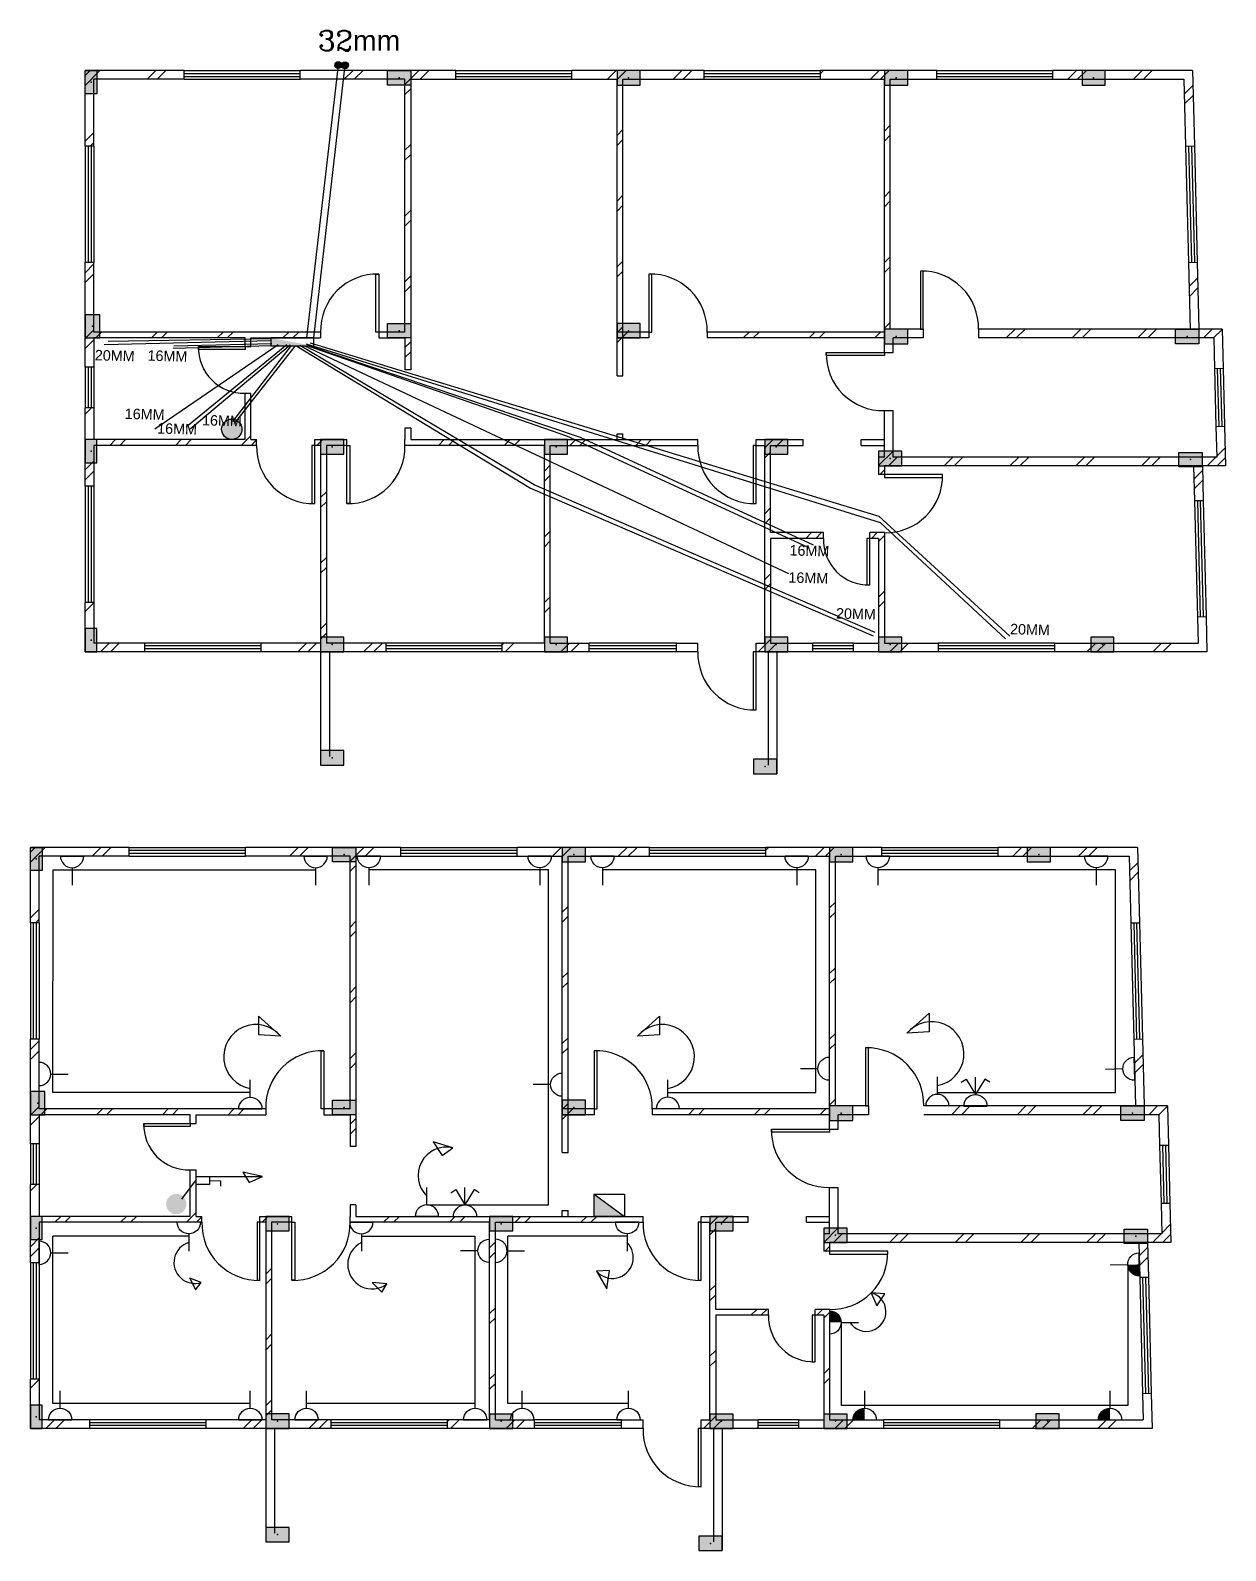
# Model space of a CAD drawing. Header units: inches. Extents: x 129 to 900, y 43 to 664.
# Drawn here: x 608.2 to 900.1, y 293 to 664.3 of the extents above; entities that cross this region are included whole.
import ezdxf

# ---------------------------------------------------------------- set-up
doc = ezdxf.new("R2010")
doc.units = ezdxf.units.IN
doc.header["$MEASUREMENT"] = 0
doc.linetypes.add('HIDDEN', pattern=[0.375, 0.25, -0.125])
for name, color, linetype in [('COL', 2, 'Continuous'), ('DOORS', 5, 'Continuous'), ('ELWIN', 3, 'Continuous'), ('LIGHT', 3, 'Continuous'), ('Light2', 3, 'Continuous'), ('SOCKETS', 7, 'Continuous'), ('WALLS', 1, 'Continuous'), ('WINDOWS', 7, 'Continuous')]:
    doc.layers.add(name, color=color, linetype=linetype)
doc.styles.add('ROMANC', font='romanc.shx')
doc.styles.add('TXT', font='')
doc.styles.get('TXT').set_extended_font_data('Swis721 LtCn BT')

# ---------------------------------------------------------------- blocks, each defined once
blk = doc.blocks.new('COL')
at = {"layer": 'COL', "linetype": 'Continuous'}
blk.add_hatch(color=256, dxfattribs=at).paths.add_polyline_path([(1, 1), (0, 1), (0, 0), (1, 0)])
at = {"color": 2}
for p, q in [((0, 1), (0, 0)), ((1, 1), (0, 1)), ((1, 0), (1, 1)), ((0, 0), (1, 0))]:
    blk.add_line(p, q, dxfattribs=at)
at = {"layer": 'COL', "linetype": 'Continuous'}
blk.add_point((0.5, 0.5), dxfattribs=at)
blk = doc.blocks.new('NORM-SOCKET')
at = {"layer": 'SOCKETS'}
for p, q in [((0, 0.2), (0, 0.5)), ((0.2, 0), (-0.2, 0))]:
    blk.add_line(p, q, dxfattribs=at)
blk.add_arc((0, 0), 0.2, 0, 180, dxfattribs=at)
blk = doc.blocks.new('TV-SOCKET')
at = {"layer": 'SOCKETS'}
for p, q in [((-0.246, 0.41), (-0.16, 0.463)), ((-0.16, 0.463), (0, 0.2)), ((0, 0.2), (0, 0.5)), ((0.16, 0.463), (0, 0.2)), ((0.246, 0.41), (0.16, 0.463)), ((0.2, 0), (-0.2, 0))]:
    blk.add_line(p, q, dxfattribs=at)
blk.add_arc((0, 0), 0.2, 0, 180, dxfattribs=at)

msp = doc.modelspace()

# ---------------------------------------------------------------- hatches: boundary and pattern name
at = {"layer": 'ELWIN', "linetype": 'Continuous'}
h = msp.add_hatch(dxfattribs=at)
h.set_pattern_fill('ANSI32', color=256, scale=14.195852, style=0)
h.set_pattern_definition([(45, (-2739.592, 343.619), (-8.030386, 8.030386), []), (45, (-2737.151, 343.619), (-8.030386, 8.030386), [])])
h.paths.add_polyline_path([(801.2, 654.46), (801.2, 652.33), (816.82, 652.33), (816.82, 591.29), (818.24, 591.29), (818.24, 652.33), (829.59, 652.33), (829.59, 654.46)])
h.paths.add_polyline_path([(889.98, 652.33), (890.39, 636), (892.52, 636.05), (892.06, 654.46), (857.99, 654.46), (857.99, 652.33)])
h.paths.add_polyline_path([(740.51, 654.46), (740.51, 652.33), (751.52, 652.33), (751.52, 590.58), (752.94, 590.58), (752.94, 652.33), (772.81, 652.33), (772.81, 654.46)])
h.paths.add_polyline_path([(674.15, 654.46), (674.15, 652.33), (699.7, 652.33), (699.7, 590.58), (693.31, 590.58), (693.31, 589.16), (699.7, 589.16), (699.7, 581.35), (701.12, 581.35), (701.12, 652.33), (712.12, 652.33), (712.12, 654.46)])
h.paths.add_polyline_path([(816.82, 589.16), (816.82, 590.58), (773.52, 590.58), (773.52, 589.16)])
h.paths.add_polyline_path([(759.32, 589.16), (759.32, 590.58), (752.94, 590.58), (752.94, 589.16)])
h.paths.add_polyline_path([(751.52, 579.93), (752.94, 579.93), (752.94, 589.16), (751.52, 589.16)])
h.paths.add_polyline_path([(660.66, 589.16), (660.66, 587.03), (662.08, 587.03), (662.08, 589.16), (679.12, 589.16), (679.12, 590.58), (623.75, 590.58), (623.75, 607.61), (621.62, 607.61), (621.62, 582.06), (623.75, 582.06), (623.75, 589.16)])
h.paths.add_polyline_path([(621.62, 654.46), (621.62, 636.01), (623.75, 636.01), (623.75, 652.33), (645.76, 652.33), (645.76, 654.46)])
h.paths.add_polyline_path([(621.62, 552.96), (623.75, 552.96), (623.75, 562.9), (663.5, 562.9), (663.5, 564.32), (662.08, 564.32), (662.08, 575.67), (660.66, 575.67), (660.66, 564.32), (623.75, 564.32), (623.75, 572.12), (621.62, 572.12)])
h.paths.add_polyline_path([(677.7, 564.32), (677.7, 562.9), (679.12, 562.9), (679.12, 514.63), (664.57, 514.63), (664.57, 512.5), (695.09, 512.5), (695.09, 514.63), (680.54, 514.63), (680.54, 562.9), (685.51, 562.9), (685.51, 564.32)])
h.paths.add_polyline_path([(636.18, 512.5), (636.18, 514.63), (623.75, 514.63), (623.75, 524.57), (621.62, 524.57), (621.62, 512.5)])
h.paths.add_polyline_path([(735.19, 562.9), (771.26, 562.9), (771.26, 564.32), (701.12, 564.32), (701.12, 567.16), (699.7, 567.16), (699.7, 564.32), (699.7, 562.9), (733.77, 562.9), (733.77, 514.63), (723.48, 514.63), (723.48, 512.5), (744.71, 512.5), (744.71, 514.63), (735.19, 514.63)])
h.paths.add_polyline_path([(785.46, 564.32), (785.46, 562.9), (787.59, 562.9), (787.59, 514.63), (785.46, 514.63), (785.46, 512.5), (799.36, 512.5), (799.36, 514.63), (789, 514.63), (789, 540.18), (801.91, 540.18), (801.91, 541.6), (789, 541.6), (789, 562.9), (796.94, 562.9), (796.94, 564.32)])
h.paths.add_polyline_path([(816.82, 514.63), (816.82, 541.6), (815.4, 541.6), (813.27, 541.6), (813.27, 540.18), (815.4, 540.18), (815.4, 514.63), (809.3, 514.63), (809.3, 512.5), (829.95, 512.5), (829.95, 514.63)])
h.paths.add_polyline_path([(895.6, 512.5), (895.39, 521.02), (893.26, 520.97), (893.42, 514.63), (858.34, 514.63), (858.34, 512.5)])
h.paths.add_polyline_path([(818.95, 560.06), (818.95, 571.41), (816.82, 571.41), (816.82, 560.06), (815.4, 560.06), (815.4, 555.8), (816.82, 555.8), (816.82, 557.93), (900.15, 557.93), (899.91, 567.57), (897.78, 567.51), (897.97, 560.06)])
h.paths.add_polyline_path([(839.79, 591.29), (839.79, 589.16), (897.24, 589.16), (897.42, 581.7), (899.55, 581.76), (899.31, 591.29)])
h.paths.add_polyline_path([(893.23, 607.67), (891.1, 607.62), (891.5, 591.29), (893.63, 591.29)])
h.paths.add_polyline_path([(894.47, 557.93), (892.34, 557.93), (892.55, 549.35), (894.68, 549.41)])
msp.add_hatch(color=1, dxfattribs=at).paths.add_polyline_path([(666.99, 587.2), (677.47, 587.2), (666.99, 589.16)])
h = msp.add_hatch(dxfattribs=at)
h.set_pattern_fill('ANSI32', color=256, scale=14.195852, style=0)
h.set_pattern_definition([(45, (-2752.978, 153.893), (-8.030386, 8.030386), []), (45, (-2750.536, 153.893), (-8.030386, 8.030386), [])])
h.paths.add_polyline_path([(787.82, 464.73), (787.82, 462.6), (803.43, 462.6), (803.43, 401.56), (804.85, 401.56), (804.85, 462.6), (816.21, 462.6), (816.21, 464.73)])
h.paths.add_polyline_path([(876.59, 462.6), (877, 446.28), (879.13, 446.33), (878.67, 464.73), (844.6, 464.73), (844.6, 462.6)])
h.paths.add_polyline_path([(727.13, 464.73), (727.13, 462.6), (738.13, 462.6), (738.13, 400.85), (739.55, 400.85), (739.55, 462.6), (759.43, 462.6), (759.43, 464.73)])
h.paths.add_polyline_path([(660.76, 464.73), (660.76, 462.6), (686.32, 462.6), (686.32, 400.85), (679.93, 400.85), (679.93, 399.43), (686.32, 399.43), (686.32, 391.63), (687.74, 391.63), (687.74, 462.6), (698.74, 462.6), (698.74, 464.73)])
h.paths.add_polyline_path([(803.43, 399.43), (803.43, 400.85), (760.13, 400.85), (760.13, 399.43)])
h.paths.add_polyline_path([(745.94, 399.43), (745.94, 400.85), (739.55, 400.85), (739.55, 399.43)])
h.paths.add_polyline_path([(738.13, 390.21), (739.55, 390.21), (739.55, 399.43), (738.13, 399.43)])
h.paths.add_polyline_path([(647.28, 399.43), (647.28, 397.3), (648.7, 397.3), (648.7, 399.43), (665.73, 399.43), (665.73, 400.85), (610.37, 400.85), (610.37, 417.89), (608.24, 417.89), (608.24, 392.34), (610.37, 392.34), (610.37, 399.43)])
h.paths.add_polyline_path([(608.24, 464.73), (608.24, 446.28), (610.37, 446.28), (610.37, 462.6), (632.37, 462.6), (632.37, 464.73)])
h.paths.add_polyline_path([(608.24, 363.23), (610.37, 363.23), (610.37, 373.17), (650.12, 373.17), (650.12, 374.59), (648.7, 374.59), (648.7, 385.95), (647.28, 385.95), (647.28, 374.59), (610.37, 374.59), (610.37, 382.4), (608.24, 382.4)])
h.paths.add_polyline_path([(664.31, 374.59), (664.31, 373.17), (665.73, 373.17), (665.73, 324.9), (651.18, 324.9), (651.18, 322.78), (681.7, 322.78), (681.7, 324.9), (667.15, 324.9), (667.15, 373.17), (672.12, 373.17), (672.12, 374.59)])
h.paths.add_polyline_path([(622.79, 322.78), (622.79, 324.9), (610.37, 324.9), (610.37, 334.84), (608.24, 334.84), (608.24, 322.78)])
h.paths.add_polyline_path([(721.81, 373.17), (757.87, 373.17), (757.87, 374.59), (687.74, 374.59), (687.74, 377.43), (686.32, 377.43), (686.32, 374.59), (686.32, 373.17), (720.39, 373.17), (720.39, 324.9), (710.09, 324.9), (710.09, 322.78), (731.32, 322.78), (731.32, 324.9), (721.81, 324.9)])
h.paths.add_polyline_path([(772.07, 374.59), (772.07, 373.17), (774.2, 373.17), (774.2, 324.9), (772.07, 324.9), (772.07, 322.78), (785.98, 322.78), (785.98, 324.9), (775.62, 324.9), (775.62, 350.46), (788.53, 350.46), (788.53, 351.88), (775.62, 351.88), (775.62, 373.17), (783.56, 373.17), (783.56, 374.59)])
h.paths.add_polyline_path([(803.43, 324.9), (803.43, 351.88), (802.01, 351.88), (799.88, 351.88), (799.88, 350.46), (802.01, 350.46), (802.01, 324.9), (795.91, 324.9), (795.91, 322.78), (816.56, 322.78), (816.56, 324.9)])
h.paths.add_polyline_path([(882.22, 322.78), (882.01, 331.3), (879.88, 331.24), (880.04, 324.9), (844.96, 324.9), (844.96, 322.78)])
h.paths.add_polyline_path([(805.56, 370.33), (805.56, 381.69), (803.43, 381.69), (803.43, 370.33), (802.01, 370.33), (802.01, 366.07), (803.43, 366.07), (803.43, 368.2), (886.76, 368.2), (886.52, 377.84), (884.39, 377.79), (884.58, 370.33)])
h.paths.add_polyline_path([(826.41, 401.56), (826.41, 399.43), (883.85, 399.43), (884.04, 391.98), (886.17, 392.03), (885.93, 401.56)])
h.paths.add_polyline_path([(879.84, 417.95), (877.71, 417.89), (878.12, 401.56), (880.25, 401.56)])
h.paths.add_polyline_path([(881.08, 368.2), (878.95, 368.2), (879.17, 359.63), (881.3, 359.68)])
at = {"layer": 'ELWIN'}
msp.add_hatch(color=1, dxfattribs=at).paths.add_polyline_path([(745.9, 380.05), (745.9, 374.59), (753.32, 374.59)])
at = {"layer": 'Light2'}
for points in [[(879.16, 360.03), (879.09, 362.86), (876.25, 362.79, 0.414214)], [(803.43, 351.53), (803.43, 348.69), (806.27, 348.69, 0.414214)], [(809.16, 324.9), (812, 324.9), (812, 327.74, 0.414214)], [(869.08, 324.9), (871.92, 324.9), (871.92, 327.74, 0.414214)]]:
    msp.add_hatch(color=256, dxfattribs=at).paths.add_polyline_path(points)
at = {"layer": 'WALLS'}
for color, points in [(1, [(684.28, 655.79, 1), (682.6, 655.79, 1)]), (4, [(684.25, 655.76, 1), (685.93, 655.76, 1)]), (256, [(659.91, 566.85, 1), (654.95, 566.85, 1)]), (256, [(646.35, 377.61, 1), (641.39, 377.61, 1)])]:
    msp.add_hatch(color=color, dxfattribs=at).paths.add_polyline_path(points)

# ---------------------------------------------------------------- linework, layer by layer
at = {"layer": 'DOORS'}
for points in [[(825.6, 591.29), (826.31, 591.29), (826.31, 605.48), (825.6, 605.48), (825.6, 591.29)], [(816.82, 585.61), (816.82, 584.9), (802.62, 584.9), (802.62, 585.61), (816.82, 585.61)], [(816.82, 555.8), (816.82, 555.09), (831.01, 555.09), (831.01, 555.8), (816.82, 555.8)], [(812.21, 401.56), (812.92, 401.56), (812.92, 415.76), (812.21, 415.76), (812.21, 401.56)], [(803.43, 395.88), (803.43, 395.17), (789.24, 395.17), (789.24, 395.88), (803.43, 395.88)], [(803.43, 366.07), (803.43, 365.36), (817.63, 365.36), (817.63, 366.07), (803.43, 366.07)]]:
    msp.add_lwpolyline(points, dxfattribs=at)
at = {"layer": 'DOORS', "linetype": 'Continuous'}
for points in [[(693.31, 590.58), (692.6, 590.58), (692.6, 604.77), (693.31, 604.77), (693.31, 590.58)], [(759.32, 590.58), (760.03, 590.58), (760.03, 604.77), (759.32, 604.77), (759.32, 590.58)], [(660.66, 587.03), (660.66, 586.32), (649.31, 586.32), (649.31, 587.03), (660.66, 587.03)], [(677.7, 562.9), (676.99, 562.9), (676.99, 548.7), (677.7, 548.7), (677.7, 562.9)], [(685.51, 562.9), (686.22, 562.9), (686.22, 548.7), (685.51, 548.7), (685.51, 562.9)], [(785.46, 562.9), (784.75, 562.9), (784.75, 548.7), (785.46, 548.7), (785.46, 562.9)], [(813.27, 540.18), (812.56, 540.18), (812.56, 528.83), (813.27, 528.83), (813.27, 540.18)], [(785.46, 512.5), (784.75, 512.5), (784.75, 498.31), (785.46, 498.31), (785.46, 512.5)], [(679.93, 400.85), (679.22, 400.85), (679.22, 415.05), (679.93, 415.05), (679.93, 400.85)], [(745.94, 400.85), (746.65, 400.85), (746.65, 415.05), (745.94, 415.05), (745.94, 400.85)], [(647.28, 397.3), (647.28, 396.59), (635.92, 396.59), (635.92, 397.3), (647.28, 397.3)], [(664.31, 373.17), (663.6, 373.17), (663.6, 358.98), (664.31, 358.98), (664.31, 373.17)], [(672.12, 373.17), (672.83, 373.17), (672.83, 358.98), (672.12, 358.98), (672.12, 373.17)], [(772.07, 373.17), (771.36, 373.17), (771.36, 358.98), (772.07, 358.98), (772.07, 373.17)], [(799.88, 350.46), (799.17, 350.46), (799.17, 339.1), (799.88, 339.1), (799.88, 350.46)], [(772.07, 322.78), (771.36, 322.78), (771.36, 308.58), (772.07, 308.58), (772.07, 322.78)]]:
    msp.add_lwpolyline(points, dxfattribs=at)
at = {"layer": 'DOORS'}
for centre, start, end in [((825.95, 591.64), 358.5312, 91.4688), ((816.46, 585.26), 178.5312, 271.4688), ((817.17, 555.44), 268.5312, 1.4688), ((812.57, 401.92), 358.5312, 91.4688), ((803.08, 395.53), 178.5312, 271.4688), ((803.79, 365.72), 268.5312, 1.4688)]:
    msp.add_arc(centre, 13.85, start, end, dxfattribs=at)
at = {"layer": 'DOORS', "linetype": 'Continuous'}
for centre, radius, start, end in [((692.96, 590.93), 13.85, 88.5312, 181.4688), ((759.68, 590.93), 13.85, 358.5312, 91.4688), ((660.31, 586.68), 11.01, 178.1524, 271.8476), ((677.34, 562.54), 13.85, 178.5312, 271.4688), ((685.86, 562.54), 13.85, 268.5312, 1.4688), ((785.1, 562.54), 13.85, 178.5312, 271.4688), ((812.91, 539.83), 11.01, 178.1524, 271.8476), ((785.1, 512.15), 13.85, 178.5312, 271.4688), ((679.57, 401.21), 13.85, 88.5312, 181.4688), ((746.29, 401.21), 13.85, 358.5312, 91.4688), ((646.92, 396.95), 11.01, 178.1524, 271.8476), ((663.96, 372.82), 13.85, 178.5312, 271.4688), ((672.48, 372.82), 13.85, 268.5312, 1.4688), ((771.72, 372.82), 13.85, 178.5312, 271.4688), ((799.53, 350.1), 11.01, 178.1524, 271.8476), ((771.72, 322.42), 13.85, 178.5312, 271.4688)]:
    msp.add_arc(centre, radius, start, end, dxfattribs=at)
at = {"layer": 'ELWIN', "linetype": 'Continuous'}
for p, q in [((683.44, 655.79), (675.68, 589.16)), ((677.47, 589.16), (685.09, 655.76)), ((626.26, 587.54), (667, 588.51)), ((667.02, 588.96), (627.2, 588.27)), ((668.75, 587.48), (638.61, 566.87)), ((643.12, 586.69), (667.08, 587.33)), ((667.19, 587.76), (643.28, 587.11)), ((670.85, 587.48), (646.32, 567.37)), ((671.65, 587.38), (647.22, 566.87)), ((671.95, 587.28), (657.6, 568.78)), ((672.85, 587.18), (657.97, 568.23)), ((673.28, 587.19), (730.36, 552.47)), ((731.31, 553.26), (674.04, 587.28)), ((675.21, 587.27), (793.41, 531.64)), ((815.83, 544), (675.68, 587.63)), ((739.27, 565.16), (675.82, 587.24)), ((676.33, 587.22), (742.55, 564.89)), ((676.55, 587.97), (815.49, 545.59)), ((798.03, 538.05), (739.27, 565.16)), ((742.55, 564.89), (799.39, 538.64)), ((814.53, 517.19), (731.31, 553.26)), ((730.36, 552.47), (814.05, 516.41)), ((815.49, 545.59), (847.47, 516.31)), ((846.43, 515.69), (815.83, 544)), ((679.12, 512.5), (679.12, 484.82)), ((681.25, 512.5), (681.25, 486.95)), ((788.43, 512.5), (788.43, 484.82)), ((790.56, 512.5), (790.56, 482.69)), ((669.39, 418.61), (663.97, 418.93)), ((711.4, 391.33), (706.57, 392.84)), ((706.57, 392.84), (708.82, 389.49)), ((708.82, 389.49), (711.4, 391.33)), ((648.72, 383.59), (645.14, 378.8)), ((652.01, 384.3), (664.89, 384.3)), ((652.01, 383.35), (654.66, 383.24)), ((654.66, 383.24), (654.66, 381.95)), ((664.89, 384.3), (660.13, 385.4)), ((660.13, 385.4), (661.67, 382.91)), ((661.67, 382.91), (664.89, 384.3)), ((705.09, 377.43), (734.77, 377.43)), ((613.73, 328.88), (613.73, 369.79)), ((716.87, 328.88), (716.87, 369.79)), ((724.88, 328.88), (724.88, 369.79)), ((749.71, 361.38), (746.47, 361.24)), ((746.47, 361.24), (749, 356.92)), ((749, 356.92), (749.71, 361.38)), ((876.25, 362.79), (876.25, 328.38)), ((649.98, 358.48), (647.16, 359.53)), ((647.16, 359.53), (648.53, 356.65)), ((648.53, 356.65), (649.98, 358.48)), ((695.33, 358.1), (691.72, 358.46)), ((691.72, 358.46), (694.1, 356.12)), ((694.1, 356.12), (695.33, 358.1)), ((813.58, 355.93), (814.99, 352.74)), ((816.89, 355.68), (813.58, 355.93)), ((814.99, 352.74), (816.89, 355.68)), ((806.31, 328.38), (806.31, 348.67)), ((876.25, 328.38), (806.31, 328.38)), ((665.73, 322.78), (665.73, 295.09)), ((667.86, 322.78), (667.86, 297.22)), ((775.04, 322.78), (775.04, 295.09)), ((777.17, 322.78), (777.17, 292.96))]:
    msp.add_line(p, q, dxfattribs=at)
at = {"layer": 'ELWIN'}
msp.add_line((745.9, 380.05), (753.32, 374.59), dxfattribs=at)
at = {"layer": 'ELWIN', "linetype": 'Continuous'}
for points in [[(666.99, 587.2), (677.47, 587.2), (677.47, 589.16), (666.99, 589.16)], [(648.7, 384.3), (652.01, 384.3), (652.01, 382.41), (648.7, 382.41)]]:
    msp.add_lwpolyline(points, close=True, dxfattribs=at)
at = {"layer": 'ELWIN'}
msp.add_lwpolyline([(753.32, 374.59), (745.9, 374.59), (745.9, 380.05), (753.32, 380.05)], close=True, dxfattribs=at)
at = {"layer": 'ELWIN', "linetype": 'Continuous'}
for centre, radius, start, end in [((709.83, 384.59), 6.92, 76.9235, 226.6977), ((648.39, 363.32), 5.1, 106.5715, 288.1801), ((691.71, 362.85), 5.97, 116.2107, 307.3295), ((750.36, 364.58), 5.13, 220.6461, 44.9275), ((812.42, 351.29), 4.78, 212.8031, 76.0218)]:
    msp.add_arc(centre, radius, start, end, dxfattribs=at)
at = {"layer": 'WALLS'}
for p, q in [((621.62, 636.01), (621.62, 654.46)), ((645.76, 654.46), (621.62, 654.46)), ((712.12, 654.46), (674.15, 654.46)), ((772.81, 654.46), (740.51, 654.46)), ((829.59, 654.46), (801.2, 654.46)), ((892.06, 654.46), (857.99, 654.46)), ((892.06, 654.46), (892.52, 636.05)), ((623.75, 636.01), (623.75, 652.33)), ((889.98, 652.33), (890.39, 636)), ((623.75, 636.01), (621.62, 636.01)), ((890.39, 636), (892.52, 636.05)), ((623.75, 607.61), (621.62, 607.61)), ((621.62, 582.06), (621.62, 607.61)), ((891.1, 607.62), (893.23, 607.67)), ((891.1, 607.62), (891.51, 591.24)), ((893.23, 607.67), (893.63, 591.29)), ((826.31, 591.29), (816.82, 591.29)), ((816.82, 585.61), (816.82, 591.29)), ((821.08, 591.29), (818.95, 591.29)), ((899.31, 591.29), (839.79, 591.29)), ((899.31, 591.29), (899.55, 581.76)), ((623.75, 589.16), (623.75, 582.06)), ((826.31, 589.16), (818.95, 589.16)), ((818.95, 585.61), (818.95, 589.16)), ((897.24, 589.16), (839.79, 589.16)), ((897.24, 589.16), (897.42, 581.7)), ((816.82, 585.61), (818.95, 585.61)), ((623.75, 582.06), (621.62, 582.06)), ((623.75, 582.06), (623.75, 582.06)), ((897.42, 581.7), (899.55, 581.76)), ((623.75, 572.12), (621.62, 572.12)), ((621.62, 552.96), (621.62, 572.12)), ((623.75, 572.12), (623.75, 564.32)), ((816.82, 571.41), (818.95, 571.41)), ((816.82, 560.06), (816.82, 571.41)), ((818.95, 560.06), (818.95, 571.41)), ((897.78, 567.51), (899.91, 567.57)), ((897.78, 567.51), (897.97, 560.06)), ((899.91, 567.57), (900.15, 557.93)), ((816.82, 560.06), (815.4, 560.06)), ((815.4, 560.06), (815.4, 555.8)), ((900.15, 557.93), (816.82, 557.93)), ((816.82, 557.93), (816.82, 555.8)), ((897.97, 560.06), (818.95, 560.06)), ((892.34, 557.88), (892.55, 549.35)), ((894.47, 557.93), (894.68, 549.41)), ((816.82, 555.8), (815.4, 555.8)), ((623.75, 552.96), (621.62, 552.96)), ((894.68, 549.41), (892.55, 549.35)), ((816.82, 541.6), (815.4, 541.6)), ((815.4, 540.18), (815.4, 514.63)), ((816.82, 541.6), (816.82, 514.63)), ((623.75, 524.57), (621.62, 524.57)), ((621.62, 512.5), (621.62, 524.57)), ((623.75, 524.57), (623.75, 514.63)), ((895.39, 521.02), (893.26, 520.97)), ((893.26, 520.97), (893.42, 514.63)), ((895.39, 521.02), (895.6, 512.5)), ((636.18, 512.5), (621.62, 512.5)), ((695.09, 512.5), (664.57, 512.5)), ((744.71, 512.5), (723.48, 512.5)), ((771.26, 512.5), (766, 512.5)), ((799.36, 512.5), (785.46, 512.5)), ((829.95, 512.5), (809.3, 512.5)), ((895.6, 512.5), (858.34, 512.5)), ((608.24, 446.28), (608.24, 464.73)), ((632.37, 464.73), (608.24, 464.73)), ((698.74, 464.73), (660.76, 464.73)), ((759.43, 464.73), (727.13, 464.73)), ((816.21, 464.73), (787.82, 464.73)), ((878.67, 464.73), (844.6, 464.73)), ((878.67, 464.73), (879.13, 446.33)), ((610.37, 446.28), (610.37, 462.6)), ((876.59, 462.6), (877, 446.28)), ((610.37, 446.28), (608.24, 446.28)), ((877, 446.28), (879.13, 446.33)), ((610.37, 417.89), (608.24, 417.89)), ((608.24, 392.34), (608.24, 417.89)), ((877.71, 417.89), (879.84, 417.95)), ((877.71, 417.89), (878.12, 401.51)), ((879.84, 417.95), (880.25, 401.56)), ((812.92, 401.56), (803.43, 401.56)), ((803.43, 395.88), (803.43, 401.56)), ((807.69, 401.56), (805.56, 401.56)), ((885.93, 401.56), (826.41, 401.56)), ((885.93, 401.56), (886.17, 392.03)), ((610.37, 399.43), (610.37, 392.34)), ((812.92, 399.43), (805.56, 399.43)), ((805.56, 395.88), (805.56, 399.43)), ((883.85, 399.43), (826.41, 399.43)), ((883.85, 399.43), (884.04, 391.98)), ((803.43, 395.88), (805.56, 395.88)), ((610.37, 392.34), (608.24, 392.34)), ((610.37, 392.34), (610.37, 392.34)), ((884.04, 391.98), (886.17, 392.03)), ((610.37, 382.4), (608.24, 382.4)), ((608.24, 363.23), (608.24, 382.4)), ((610.37, 382.4), (610.37, 374.59)), ((803.43, 381.69), (805.56, 381.69)), ((803.43, 370.33), (803.43, 381.69)), ((805.56, 370.33), (805.56, 381.69)), ((884.39, 377.79), (886.52, 377.84)), ((884.39, 377.79), (884.58, 370.33)), ((886.52, 377.84), (886.76, 368.2)), ((803.43, 370.33), (802.01, 370.33)), ((802.01, 370.33), (802.01, 366.07)), ((886.76, 368.2), (803.43, 368.2)), ((803.43, 368.2), (803.43, 366.07)), ((884.58, 370.33), (805.56, 370.33)), ((878.95, 368.15), (879.17, 359.63)), ((881.08, 368.2), (881.3, 359.68)), ((803.43, 366.07), (802.01, 366.07)), ((610.37, 363.23), (608.24, 363.23)), ((881.3, 359.68), (879.17, 359.63)), ((803.43, 351.88), (802.01, 351.88)), ((802.01, 350.46), (802.01, 324.9)), ((803.43, 351.88), (803.43, 324.9)), ((610.37, 334.84), (608.24, 334.84)), ((608.24, 322.78), (608.24, 334.84)), ((610.37, 334.84), (610.37, 324.9)), ((882.01, 331.3), (879.88, 331.24)), ((879.88, 331.24), (880.04, 324.9)), ((882.01, 331.3), (882.22, 322.78)), ((622.79, 322.78), (608.24, 322.78)), ((681.7, 322.78), (651.18, 322.78)), ((731.32, 322.78), (710.09, 322.78)), ((757.87, 322.78), (752.62, 322.78)), ((785.98, 322.78), (772.07, 322.78)), ((816.56, 322.78), (795.91, 322.78)), ((882.22, 322.78), (844.96, 322.78))]:
    msp.add_line(p, q, dxfattribs=at)
at = {"layer": 'WALLS', "linetype": 'Continuous'}
for p, q in [((645.76, 652.33), (645.76, 654.46)), ((674.15, 652.33), (674.15, 654.46)), ((712.12, 652.33), (712.12, 654.46)), ((740.51, 652.33), (740.51, 654.46)), ((772.81, 652.33), (772.81, 654.46)), ((801.2, 652.33), (801.2, 654.46)), ((829.59, 652.33), (829.59, 654.46)), ((857.99, 652.33), (857.99, 654.46)), ((645.76, 652.33), (623.75, 652.33)), ((699.7, 652.33), (674.15, 652.33)), ((699.7, 590.58), (699.7, 652.33)), ((701.12, 652.33), (701.12, 581.35)), ((701.12, 652.33), (712.12, 652.33)), ((740.51, 652.33), (751.52, 652.33)), ((751.52, 579.93), (751.52, 652.33)), ((752.94, 579.93), (752.94, 652.33)), ((752.94, 652.33), (772.81, 652.33)), ((801.2, 652.33), (816.82, 652.33)), ((816.82, 589.99), (816.82, 652.33)), ((818.24, 591.29), (818.24, 652.33)), ((818.24, 652.33), (829.59, 652.33)), ((857.99, 652.33), (889.98, 652.33)), ((623.75, 590.58), (623.75, 607.61)), ((623.75, 590.58), (623.75, 591.29)), ((679.12, 590.58), (623.75, 590.58)), ((679.12, 590.58), (679.12, 589.16)), ((693.31, 590.58), (693.31, 589.16)), ((699.7, 590.58), (693.31, 590.58)), ((759.32, 590.58), (751.52, 590.58)), ((759.32, 590.58), (759.32, 589.16)), ((773.52, 590.58), (773.52, 589.16)), ((816.82, 590.58), (773.52, 590.58)), ((826.31, 591.29), (826.31, 589.16)), ((839.79, 591.29), (839.79, 589.16)), ((660.66, 589.16), (623.75, 589.16)), ((660.66, 587.03), (660.66, 589.16)), ((660.66, 587.03), (662.08, 587.03)), ((662.08, 589.16), (679.12, 589.16)), ((662.08, 587.03), (662.08, 589.16)), ((693.31, 589.16), (699.7, 589.16)), ((699.7, 589.16), (699.7, 581.35)), ((759.32, 589.16), (751.52, 589.16)), ((816.82, 589.16), (773.52, 589.16)), ((701.12, 581.35), (699.7, 581.35)), ((751.52, 579.93), (752.94, 579.93)), ((660.66, 575.67), (662.08, 575.67)), ((660.66, 564.32), (660.66, 575.67)), ((662.08, 564.32), (662.08, 575.67)), ((699.7, 567.16), (699.7, 564.32)), ((701.12, 567.16), (699.7, 567.16)), ((701.12, 567.16), (701.12, 564.32)), ((751.52, 565.74), (752.94, 565.74)), ((751.52, 564.32), (751.52, 565.74)), ((752.94, 564.32), (752.94, 565.74)), ((660.66, 564.32), (623.75, 564.32)), ((663.5, 562.9), (623.75, 562.9)), ((623.75, 562.9), (623.75, 562.9)), ((623.75, 562.9), (623.75, 552.96)), ((662.08, 564.32), (663.5, 564.32)), ((663.5, 562.9), (663.5, 564.32)), ((677.7, 564.32), (685.51, 564.32)), ((677.7, 562.9), (677.7, 564.32)), ((679.12, 562.9), (677.7, 562.9)), ((679.12, 562.9), (679.12, 514.63)), ((680.54, 562.9), (680.54, 514.63)), ((685.51, 562.9), (680.54, 562.9)), ((685.51, 562.9), (685.51, 564.32)), ((699.7, 562.9), (699.7, 564.32)), ((733.77, 562.9), (699.7, 562.9)), ((701.12, 564.32), (771.26, 564.32)), ((733.77, 514.63), (733.77, 562.9)), ((735.19, 514.63), (735.19, 562.9)), ((735.19, 562.9), (771.26, 562.9)), ((771.26, 562.9), (771.26, 564.32)), ((785.46, 564.32), (796.94, 564.32)), ((785.46, 562.9), (785.46, 564.32)), ((785.46, 562.9), (787.59, 562.9)), ((787.59, 514.63), (787.59, 562.9)), ((789, 541.6), (789, 562.9)), ((789, 562.9), (796.94, 562.9)), ((796.94, 562.9), (796.94, 564.32)), ((811.14, 564.32), (816.82, 564.32)), ((811.14, 562.9), (811.14, 564.32)), ((811.14, 562.9), (816.82, 562.9)), ((801.91, 541.6), (789, 541.6)), ((801.91, 540.18), (789, 540.18)), ((789, 540.18), (789, 514.63)), ((801.91, 540.18), (801.91, 541.6)), ((815.4, 541.6), (813.27, 541.6)), ((813.27, 540.18), (813.27, 541.6)), ((815.4, 540.18), (813.27, 540.18)), ((636.18, 514.63), (623.75, 514.63)), ((636.18, 512.5), (636.18, 514.63)), ((679.12, 514.63), (664.57, 514.63)), ((664.57, 512.5), (664.57, 514.63)), ((695.09, 514.63), (680.54, 514.63)), ((695.09, 512.5), (695.09, 514.63)), ((723.48, 512.5), (723.48, 514.63)), ((733.77, 514.63), (723.48, 514.63)), ((735.19, 514.63), (744.71, 514.63)), ((744.71, 512.5), (744.71, 514.63)), ((766, 512.5), (766, 514.63)), ((766, 514.63), (771.26, 514.63)), ((771.26, 512.5), (771.26, 514.63)), ((785.46, 514.63), (787.59, 514.63)), ((785.46, 512.5), (785.46, 514.63)), ((789, 514.63), (799.36, 514.63)), ((799.36, 512.5), (799.36, 514.63)), ((809.3, 514.63), (815.4, 514.63)), ((809.3, 512.5), (809.3, 514.63)), ((816.82, 514.63), (829.95, 514.63)), ((829.95, 514.63), (829.95, 512.5)), ((858.34, 514.63), (893.42, 514.63)), ((858.34, 514.63), (858.34, 512.5)), ((632.37, 462.6), (632.37, 464.73)), ((660.76, 462.6), (660.76, 464.73)), ((698.74, 462.6), (698.74, 464.73)), ((727.13, 462.6), (727.13, 464.73)), ((759.43, 462.6), (759.43, 464.73)), ((787.82, 462.6), (787.82, 464.73)), ((816.21, 462.6), (816.21, 464.73)), ((844.6, 462.6), (844.6, 464.73)), ((632.37, 462.6), (610.37, 462.6)), ((686.32, 462.6), (660.76, 462.6)), ((686.32, 400.85), (686.32, 462.6)), ((687.74, 462.6), (687.74, 391.63)), ((687.74, 462.6), (698.74, 462.6)), ((727.13, 462.6), (738.13, 462.6)), ((738.13, 390.21), (738.13, 462.6)), ((739.55, 390.21), (739.55, 462.6)), ((739.55, 462.6), (759.43, 462.6)), ((787.82, 462.6), (803.43, 462.6)), ((803.43, 400.27), (803.43, 462.6)), ((804.85, 401.56), (804.85, 462.6)), ((804.85, 462.6), (816.21, 462.6)), ((844.6, 462.6), (876.59, 462.6)), ((610.37, 400.85), (610.37, 417.89)), ((610.37, 400.85), (610.37, 401.56)), ((812.92, 401.56), (812.92, 399.43)), ((665.73, 400.85), (610.37, 400.85)), ((647.28, 399.43), (610.37, 399.43)), ((647.28, 397.3), (647.28, 399.43)), ((648.7, 399.43), (665.73, 399.43)), ((648.7, 397.3), (648.7, 399.43)), ((665.73, 400.85), (665.73, 399.43)), ((679.93, 400.85), (679.93, 399.43)), ((686.32, 400.85), (679.93, 400.85)), ((679.93, 399.43), (686.32, 399.43)), ((686.32, 399.43), (686.32, 391.63)), ((745.94, 400.85), (738.13, 400.85)), ((745.94, 399.43), (738.13, 399.43)), ((745.94, 400.85), (745.94, 399.43)), ((760.13, 400.85), (760.13, 399.43)), ((803.43, 400.85), (760.13, 400.85)), ((803.43, 399.43), (760.13, 399.43)), ((647.28, 397.3), (648.7, 397.3)), ((687.74, 391.63), (686.32, 391.63)), ((738.13, 390.21), (739.55, 390.21)), ((647.28, 385.95), (648.7, 385.95)), ((647.28, 374.59), (647.28, 385.95)), ((648.7, 374.59), (648.7, 385.95)), ((686.32, 377.43), (686.32, 374.59)), ((687.74, 377.43), (686.32, 377.43)), ((687.74, 377.43), (687.74, 374.59)), ((738.13, 376.01), (739.55, 376.01)), ((738.13, 374.59), (738.13, 376.01)), ((739.55, 374.59), (739.55, 376.01)), ((647.28, 374.59), (610.37, 374.59)), ((650.12, 373.17), (610.37, 373.17)), ((610.37, 373.17), (610.37, 373.17)), ((610.37, 373.17), (610.37, 363.23)), ((648.7, 374.59), (650.12, 374.59)), ((650.12, 373.17), (650.12, 374.59)), ((664.31, 374.59), (672.12, 374.59)), ((664.31, 373.17), (664.31, 374.59)), ((665.73, 373.17), (664.31, 373.17)), ((665.73, 373.17), (665.73, 324.9)), ((667.15, 373.17), (667.15, 324.9)), ((672.12, 373.17), (667.15, 373.17)), ((672.12, 373.17), (672.12, 374.59)), ((686.32, 373.17), (686.32, 374.59)), ((720.39, 373.17), (686.32, 373.17)), ((687.74, 374.59), (757.87, 374.59)), ((720.39, 324.9), (720.39, 373.17)), ((721.81, 324.9), (721.81, 373.17)), ((721.81, 373.17), (757.87, 373.17)), ((757.87, 373.17), (757.87, 374.59)), ((772.07, 374.59), (783.56, 374.59)), ((772.07, 373.17), (772.07, 374.59)), ((772.07, 373.17), (774.2, 373.17)), ((774.2, 324.9), (774.2, 373.17)), ((775.62, 351.88), (775.62, 373.17)), ((775.62, 373.17), (783.56, 373.17)), ((783.56, 373.17), (783.56, 374.59)), ((797.75, 374.59), (803.43, 374.59)), ((797.75, 373.17), (797.75, 374.59)), ((797.75, 373.17), (803.43, 373.17)), ((788.53, 351.88), (775.62, 351.88)), ((788.53, 350.46), (775.62, 350.46)), ((775.62, 350.46), (775.62, 324.9)), ((788.53, 350.46), (788.53, 351.88)), ((802.01, 351.88), (799.88, 351.88)), ((799.88, 350.46), (799.88, 351.88)), ((802.01, 350.46), (799.88, 350.46)), ((622.79, 324.9), (610.37, 324.9)), ((622.79, 322.78), (622.79, 324.9)), ((665.73, 324.9), (651.18, 324.9)), ((651.18, 322.78), (651.18, 324.9)), ((681.7, 324.9), (667.15, 324.9)), ((681.7, 322.78), (681.7, 324.9)), ((710.09, 322.78), (710.09, 324.9)), ((720.39, 324.9), (710.09, 324.9)), ((721.81, 324.9), (731.32, 324.9)), ((731.32, 322.78), (731.32, 324.9)), ((752.62, 322.78), (752.62, 324.9)), ((752.62, 324.9), (757.87, 324.9)), ((757.87, 322.78), (757.87, 324.9)), ((772.07, 324.9), (774.2, 324.9)), ((772.07, 322.78), (772.07, 324.9)), ((775.62, 324.9), (785.98, 324.9)), ((785.98, 322.78), (785.98, 324.9)), ((795.91, 324.9), (802.01, 324.9)), ((795.91, 322.78), (795.91, 324.9)), ((803.43, 324.9), (816.56, 324.9)), ((816.56, 324.9), (816.56, 322.78)), ((844.96, 324.9), (880.04, 324.9)), ((844.96, 324.9), (844.96, 322.78))]:
    msp.add_line(p, q, dxfattribs=at)
at = {"layer": 'WALLS', "color": 3, "linetype": 'Continuous'}
for p, q in [((613.73, 404.83), (613.77, 459.23)), ((613.77, 459.23), (677.9, 459.23)), ((734.77, 459.23), (690.91, 459.23)), ((734.77, 377.43), (734.77, 459.23)), ((800.07, 459.23), (747.96, 459.23)), ((800.07, 404.83), (800.07, 459.23)), ((873.23, 459.23), (815.17, 459.23)), ((873.23, 404.83), (873.23, 459.23)), ((669.39, 418.61), (663.97, 423.54)), ((663.97, 423.54), (663.97, 418.93)), ((756.48, 418.61), (761.89, 423.54)), ((761.89, 423.54), (761.89, 418.93)), ((822.3, 419.32), (827.72, 424.25)), ((827.72, 424.25), (827.72, 419.64)), ((827.72, 419.64), (822.3, 419.32)), ((761.89, 418.93), (756.48, 418.61)), ((661.95, 404.83), (613.73, 404.83)), ((763.92, 404.83), (800.07, 404.83)), ((829.78, 404.83), (873.23, 404.83)), ((646.93, 369.79), (613.73, 369.79)), ((689.07, 369.79), (716.81, 369.79)), ((753.99, 369.79), (724.88, 369.79)), ((661.95, 328.88), (613.73, 328.88)), ((716.87, 328.88), (675.68, 328.88)), ((754.31, 328.88), (724.88, 328.88))]:
    msp.add_line(p, q, dxfattribs=at)
at = {"layer": 'WALLS', "color": 1, "linetype": 'Continuous'}
msp.add_circle((683.44, 655.79), 0.837, dxfattribs=at)
at = {"layer": 'WALLS', "color": 4, "linetype": 'Continuous'}
msp.add_circle((685.09, 655.76), 0.837, dxfattribs=at)
at = {"layer": 'WALLS', "color": 4}
msp.add_circle((657.43, 566.85), 2.48, dxfattribs=at)
at = {"layer": 'WALLS', "color": 3, "linetype": 'Continuous'}
for centre, start, end in [((663.33, 413.58), 39.7179, 259.9058), ((762.54, 413.58), 280.0942, 140.2821), ((828.36, 414.29), 280.0942, 140.2821)]:
    msp.add_arc(centre, 7.88, start, end, dxfattribs=at)
at = {"layer": 'WINDOWS', "linetype": 'Continuous'}
for p, q in [((645.76, 654.46), (674.15, 654.46)), ((645.76, 653.75), (674.15, 653.75)), ((712.12, 654.46), (740.51, 654.46)), ((712.12, 653.75), (740.51, 653.75)), ((772.81, 654.46), (801.2, 654.46)), ((772.81, 653.75), (801.2, 653.75)), ((829.59, 654.46), (857.99, 654.46)), ((829.59, 653.75), (857.99, 653.75)), ((645.76, 653.04), (674.15, 653.04)), ((645.76, 652.33), (674.15, 652.33)), ((712.12, 653.04), (740.51, 653.04)), ((712.12, 652.33), (740.51, 652.33)), ((772.81, 653.04), (801.2, 653.04)), ((772.81, 652.33), (801.2, 652.33)), ((829.59, 653.04), (857.99, 653.04)), ((829.59, 652.33), (857.99, 652.33)), ((664.57, 514.63), (636.18, 514.63)), ((664.57, 513.92), (636.18, 513.92)), ((664.57, 513.21), (636.18, 513.21)), ((664.57, 512.5), (636.18, 512.5)), ((723.48, 514.63), (695.09, 514.63)), ((723.48, 513.92), (695.09, 513.92)), ((723.48, 513.21), (695.09, 513.21)), ((723.48, 512.5), (695.09, 512.5)), ((766, 514.63), (744.71, 514.63)), ((766, 513.92), (744.71, 513.92)), ((766, 513.21), (744.71, 513.21)), ((766, 512.5), (744.71, 512.5)), ((809.3, 514.63), (799.36, 514.63)), ((809.3, 513.92), (799.36, 513.92)), ((809.3, 513.21), (799.36, 513.21)), ((809.3, 512.5), (799.36, 512.5)), ((858.34, 514.63), (829.95, 514.63)), ((858.34, 513.92), (829.95, 513.92)), ((858.34, 513.21), (829.95, 513.21)), ((858.34, 512.5), (829.95, 512.5)), ((632.37, 464.73), (660.76, 464.73)), ((698.74, 464.73), (727.13, 464.73)), ((759.43, 464.73), (787.82, 464.73)), ((816.21, 464.73), (844.6, 464.73)), ((632.37, 464.02), (660.76, 464.02)), ((632.37, 463.31), (660.76, 463.31)), ((632.37, 462.6), (660.76, 462.6)), ((698.74, 464.02), (727.13, 464.02)), ((698.74, 463.31), (727.13, 463.31)), ((698.74, 462.6), (727.13, 462.6)), ((759.43, 464.02), (787.82, 464.02)), ((759.43, 463.31), (787.82, 463.31)), ((759.43, 462.6), (787.82, 462.6)), ((816.21, 464.02), (844.6, 464.02)), ((816.21, 463.31), (844.6, 463.31)), ((816.21, 462.6), (844.6, 462.6)), ((651.18, 324.9), (622.79, 324.9)), ((651.18, 324.2), (622.79, 324.2)), ((651.18, 323.49), (622.79, 323.49)), ((710.09, 324.9), (681.7, 324.9)), ((710.09, 324.2), (681.7, 324.2)), ((710.09, 323.49), (681.7, 323.49)), ((752.62, 324.9), (731.32, 324.9)), ((752.62, 324.2), (731.32, 324.2)), ((752.62, 323.49), (731.32, 323.49)), ((795.91, 324.9), (785.98, 324.9)), ((795.91, 324.2), (785.98, 324.2)), ((795.91, 323.49), (785.98, 323.49)), ((844.96, 324.9), (816.56, 324.9)), ((844.96, 324.2), (816.56, 324.2)), ((844.96, 323.49), (816.56, 323.49)), ((651.18, 322.78), (622.79, 322.78)), ((710.09, 322.78), (681.7, 322.78)), ((752.62, 322.78), (731.32, 322.78)), ((795.91, 322.78), (785.98, 322.78)), ((844.96, 322.78), (816.56, 322.78))]:
    msp.add_line(p, q, dxfattribs=at)
at = {"layer": 'WINDOWS'}
for p, q in [((621.62, 636.01), (621.62, 607.61)), ((622.33, 636.01), (622.33, 607.61)), ((623.04, 636.01), (623.04, 607.61)), ((623.75, 636.01), (623.75, 607.61)), ((890.39, 636), (891.1, 607.62)), ((891.1, 636.02), (891.81, 607.64)), ((891.81, 636.04), (892.52, 607.65)), ((892.52, 636.05), (893.23, 607.67)), ((621.62, 582.06), (621.62, 572.12)), ((622.33, 582.06), (622.33, 572.12)), ((623.04, 582.06), (623.04, 572.12)), ((623.75, 582.06), (623.75, 572.12)), ((897.42, 581.7), (897.78, 567.51)), ((898.13, 581.72), (898.49, 567.53)), ((898.84, 581.74), (899.2, 567.55)), ((899.55, 581.76), (899.91, 567.57)), ((621.62, 552.96), (621.62, 524.57)), ((622.33, 552.96), (622.33, 524.57)), ((623.04, 552.96), (623.04, 524.57)), ((623.75, 552.96), (623.75, 524.57)), ((892.55, 549.35), (893.26, 520.97)), ((893.26, 549.37), (893.97, 520.99)), ((893.97, 549.39), (894.68, 521.01)), ((894.68, 549.41), (895.39, 521.02)), ((608.24, 446.28), (608.24, 417.89)), ((608.95, 446.28), (608.95, 417.89)), ((609.66, 446.28), (609.66, 417.89)), ((610.37, 446.28), (610.37, 417.89)), ((877, 446.28), (877.71, 417.89)), ((877.71, 446.29), (878.42, 417.91)), ((878.42, 446.31), (879.13, 417.93)), ((879.13, 446.33), (879.84, 417.95)), ((608.24, 392.34), (608.24, 382.4)), ((608.95, 392.34), (608.95, 382.4)), ((609.66, 392.34), (609.66, 382.4)), ((610.37, 392.34), (610.37, 382.4)), ((884.04, 391.98), (884.39, 377.79)), ((884.75, 392), (885.1, 377.8)), ((885.46, 392.01), (885.81, 377.82)), ((886.17, 392.03), (886.52, 377.84)), ((608.24, 363.23), (608.24, 334.84)), ((608.95, 363.23), (608.95, 334.84)), ((609.66, 363.23), (609.66, 334.84)), ((610.37, 363.23), (610.37, 334.84)), ((879.17, 359.63), (879.88, 331.24)), ((879.88, 359.64), (880.59, 331.26)), ((880.59, 359.66), (881.3, 331.28)), ((881.3, 359.68), (882.01, 331.3))]:
    msp.add_line(p, q, dxfattribs=at)

# ---------------------------------------------------------------- block references
at = {"layer": 'COL', "linetype": 'Continuous'}
for p, xscale, yscale, zscale in [((621.62, 654.46), 2.839170311052921, -5.678340622105944, 2.839170311052921), ((695.44, 654.46), 5.678340622105843, -3.548962888816165, 5.678340622105843), ((757.19, 654.46), -5.678340622105843, -3.548962888816165, 5.678340622105864), ((822.5, 654.46), -5.678340622105843, -3.548962888816165, 5.678340622105864), ((870.76, 654.46), -5.678340622105843, -3.548962888816165, 5.678340622105864), ((621.62, 589.16), 3.548962888816165, 5.678340622105944, 3.548962888816165), ((695.44, 592.71), 5.678340622105843, -3.548962888816165, 5.678340622105843), ((757.19, 592.71), -5.678340622105843, -3.548962888816165, 5.678340622105864), ((822.5, 591.29), -5.678340622105843, -3.548962888816165, 5.678340622105864), ((893.63, 587.74), -5.678340622105843, 3.548962888816165, 5.678340622105864), ((621.62, 558.64), 2.839170311052921, 5.678340622105944, 2.839170311052921), ((679.12, 560.77), 5.678340622105843, 3.548962888816165, 5.678340622105843), ((739.45, 564.32), -5.678340622105843, -3.548962888816165, 5.678340622105864), ((793.26, 564.32), -5.678340622105843, -3.548962888816165, 5.678340622105864), ((821.08, 561.48), -5.678340622105843, -3.548962888816165, 5.678340622105864), ((894.44, 557.67), -5.678340622105843, 3.548962888816165, 5.678340622105864), ((621.62, 512.5), 2.839170311052921, 5.678340622105944, 2.839170311052921), ((679.12, 512.5), 5.678340622105843, 3.548962888816165, 5.678340622105843), ((739.45, 516.05), -5.678340622105843, -3.548962888816165, 5.678340622105864), ((793.26, 516.05), -5.678340622105843, -3.548962888816165, 5.678340622105864), ((821.08, 516.05), -5.678340622105843, -3.548962888816165, 5.678340622105864), ((867.21, 512.5), 5.678340622105843, 3.548962888816165, 5.678340622105843), ((679.12, 484.82), 5.678340622105843, 3.548962888816165, 5.678340622105843), ((790.56, 486.24), -5.678340622105843, -3.548962888816165, 5.678340622105864), ((608.24, 464.73), 2.839170311052921, -5.678340622105944, 2.839170311052921), ((682.06, 464.73), 5.678340622105843, -3.548962888816165, 5.678340622105843), ((743.81, 464.73), -5.678340622105843, -3.548962888816165, 5.678340622105864), ((809.11, 464.73), -5.678340622105843, -3.548962888816165, 5.678340622105864), ((857.38, 464.73), -5.678340622105843, -3.548962888816165, 5.678340622105864), ((608.24, 399.43), 3.548962888816165, 5.678340622105944, 3.548962888816165), ((682.06, 402.98), 5.678340622105843, -3.548962888816165, 5.678340622105843), ((743.81, 402.98), -5.678340622105843, -3.548962888816165, 5.678340622105864), ((809.11, 401.56), -5.678340622105843, -3.548962888816165, 5.678340622105864), ((880.25, 398.01), -5.678340622105843, 3.548962888816165, 5.678340622105864), ((608.24, 368.91), 2.839170311052921, 5.678340622105944, 2.839170311052921), ((665.73, 371.04), 5.678340622105843, 3.548962888816165, 5.678340622105843), ((726.06, 374.59), -5.678340622105843, -3.548962888816165, 5.678340622105864), ((779.88, 374.59), -5.678340622105843, -3.548962888816165, 5.678340622105864), ((807.69, 371.75), -5.678340622105843, -3.548962888816165, 5.678340622105864), ((881.05, 367.95), -5.678340622105843, 3.548962888816165, 5.678340622105864), ((608.24, 322.78), 2.839170311052921, 5.678340622105944, 2.839170311052921), ((665.73, 322.78), 5.678340622105843, 3.548962888816165, 5.678340622105843), ((726.06, 326.32), -5.678340622105843, -3.548962888816165, 5.678340622105864), ((779.88, 326.32), -5.678340622105843, -3.548962888816165, 5.678340622105864), ((807.69, 326.32), -5.678340622105843, -3.548962888816165, 5.678340622105864), ((853.83, 322.78), 5.678340622105843, 3.548962888816165, 5.678340622105843), ((665.73, 295.09), 5.678340622105843, 3.548962888816165, 5.678340622105843), ((777.17, 296.51), -5.678340622105843, -3.548962888816165, 5.678340622105864)]:
    msp.add_blockref('COL', p, dxfattribs=dict(at, xscale=xscale, yscale=yscale, zscale=zscale))
at = {"layer": 'SOCKETS', "linetype": 'HIDDEN', "yscale": 14.19585155526466, "zscale": 14.19585155526466}
for p, xscale, rotation in [((618.41, 462.6), 14.19585155526466, 180), ((677.9, 462.6), 14.19585155526466, 180), ((690.91, 462.6), -14.19585155526466, 180), ((732.63, 462.6), -14.19585155526466, 180), ((747.96, 462.6), -14.19585155526466, 180), ((795.39, 462.6), -14.19585155526466, 180), ((815.2, 462.6), -14.19585155526466, 180), ((868.55, 462.6), -14.19585155526466, 180), ((610.37, 409.37), 14.19585155526466, 269.999999999987), ((803.43, 410.67), -14.19585155526466, 90.00000000000944), ((877.89, 410.67), -14.19585155526466, 91.43209618418138), ((738.13, 406.77), -14.19585155526466, 90.00000000000944), ((646.93, 373.17), -14.19585155526466, 180), ((689.07, 373.17), 14.19585155526466, 180), ((753.99, 373.17), -14.19585155526466, 180), ((610.37, 365.71), 14.19585155526466, 269.999999999987), ((720.36, 366.2), -14.19585155526466, 90.00000000001303), ((721.81, 366.2), 14.19585155526466, 269.999999999987), ((879.09, 362.86), -14.19585155526466, 91.43209618413374), ((803.43, 348.69), -14.19585155526466, 270)]:
    msp.add_blockref('NORM-SOCKET', p, dxfattribs=dict(at, xscale=xscale, rotation=rotation))
for name, p, xscale in [('NORM-SOCKET', (829.75, 401.56), 14.19585155526466), ('NORM-SOCKET', (829.75, 401.56), 14.19585155526466), ('TV-SOCKET', (839.04, 401.53), -14.19585155526466), ('NORM-SOCKET', (661.95, 400.85), -14.19585155526466), ('NORM-SOCKET', (763.92, 400.85), 14.19585155526466), ('NORM-SOCKET', (705.09, 374.59), 14.19585155526466), ('NORM-SOCKET', (705.09, 374.59), 14.19585155526466), ('TV-SOCKET', (714.38, 374.55), -14.19585155526466), ('NORM-SOCKET', (615.5, 324.9), -14.19585155526466), ('NORM-SOCKET', (661.95, 324.9), -14.19585155526466), ('NORM-SOCKET', (675.68, 324.9), -14.19585155526466), ('NORM-SOCKET', (716.87, 324.9), -14.19585155526466), ('NORM-SOCKET', (728.36, 324.9), -14.19585155526466), ('NORM-SOCKET', (754.31, 324.9), -14.19585155526466), ('NORM-SOCKET', (812, 324.9), -14.19585155526466), ('NORM-SOCKET', (871.92, 324.9), -14.19585155526466)]:
    msp.add_blockref(name, p, dxfattribs=dict(at, xscale=xscale))

# ---------------------------------------------------------------- texts
at = {"layer": 'ELWIN', "linetype": 'Continuous', "insert": (678.49, 664.28), "char_height": 4.9685, "width": 15.3903, "attachment_point": 1, "style": 'ROMANC'}
msp.add_mtext('32{\\fArial|b0|i0|c0|p34;mm}', dxfattribs=at)
at = {"layer": 'LIGHT', "linetype": 'Continuous', "style": 'TXT', "width": 1.33462}
for s, p in [('20MM', (623.95, 583.7)), ('16MM', (636.82, 583.61)), ('16MM', (631.26, 569.39)), ('16MM', (639.18, 565.82)), ('16MM', (650.13, 567.82)), ('16MM', (793.61, 536.04)), ('16MM', (793.35, 529.42)), ('20MM', (804.97, 520.63)), ('20MM', (847.48, 516.8))]:
    msp.add_text(s, height=2.556, rotation=358.388, dxfattribs=at).set_placement(p)

doc.saveas('drawing.dxf')
